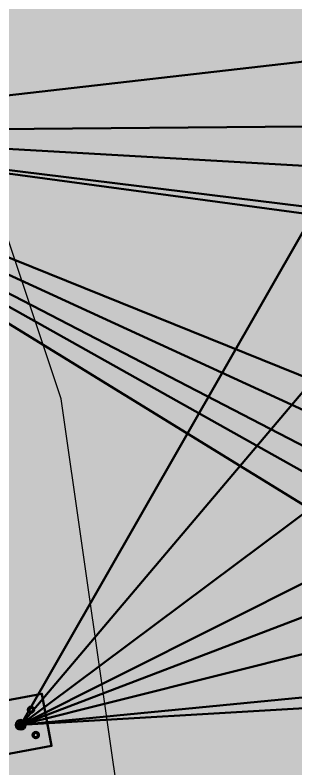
# Model space of a CAD drawing. Header units: millimetres. Extents: x 401 to 30661, y 2016 to 22119.
# Drawn here: x 11093 to 12151, y 10653 to 13498 of the extents above; entities that cross this region are included whole.
import ezdxf

# ---------------------------------------------------------------- set-up
doc = ezdxf.new("R2010")
doc.units = ezdxf.units.MM
doc.layers.add('3RD', color=140, linetype='Continuous', lineweight=25, true_color=0x7debff)
doc.layers.add('4TH DETAILS', color=125, linetype='Continuous', lineweight=15, true_color=0x39ffb0)
doc.layers.add('BACKGROUND', color=7, linetype='Continuous', true_color=0x000000)
for name, color, linetype, lineweight, true_color, transparency in [('GLOW-CYAN-2', 7, 'Continuous', 50, 0x7debff, 0.8), ('GLOW-EMERALD-2', 7, 'Continuous', 30, 0x39ffb0, 0.8), ('hatch', 253, 'Continuous', 9, 0x7debff, 0.55)]:
    doc.layers.add(name, color=color, linetype=linetype, lineweight=lineweight, true_color=true_color, transparency=transparency)

msp = doc.modelspace()

# ---------------------------------------------------------------- hatches: boundary and pattern name
at = {"layer": 'BACKGROUND'}
h = msp.add_hatch(color=256, dxfattribs=at)
h.dxf.hatch_style = 1
h.paths.add_polyline_path([(400.723, 2015.745), (30660.634, 2015.745), (30660.634, 22119.328), (400.723, 22119.328)])
at = {"layer": 'hatch'}
h = msp.add_hatch(color=256, dxfattribs=at)
h.dxf.hatch_style = 1
h.paths.add_polyline_path([(11117.208, 10829.253, 0.57596229), (11104.094, 10817.971, 1), (11123.753, 10821.645, 0.01461134), (11123.629, 10822.216), (11113.923, 10819.808)])
h.paths.add_polyline_path([(11118.871, 10828.499, 0.04574057), (11117.208, 10829.253), (11113.923, 10819.808)], flags=17)
h.paths.add_polyline_path([(11120.694, 10827.168, 0.05661523), (11118.871, 10828.499), (11113.923, 10819.808)], flags=17)
h.paths.add_polyline_path([(11121.881, 10825.864, 0.04415348), (11120.694, 10827.168), (11113.923, 10819.808)], flags=17)
h.paths.add_polyline_path([(11122.449, 10825.034, 0.02518048), (11121.881, 10825.864), (11113.923, 10819.808)], flags=17)
h.paths.add_polyline_path([(11123.012, 10823.978, 0.02992924), (11122.449, 10825.034), (11113.923, 10819.808)], flags=17)
h.paths.add_polyline_path([(11123.012, 10823.978), (11113.923, 10819.808), (11123.531, 10822.582, 0.03729705)], flags=17)

# ---------------------------------------------------------------- linework, layer by layer
at = {"layer": '3RD'}
for p, q in [((12521.083, 13362.383), (9892.182, 13059.16)), ((12180.747, 13076.902), (9892.182, 13059.16)), ((9892.182, 13059.16), (12180.747, 12748.661)), ((12749.16, 11297.514), (9892.182, 13059.16)), ((12806.375, 11717.895), (9892.182, 13059.16)), ((12239.551, 12925.609), (9892.182, 13059.16)), ((12817.208, 11415.444), (9892.182, 13059.16)), ((13008.025, 11798.137), (9892.182, 13059.16)), ((12182.08, 12775.213), (9892.182, 13059.16)), ((12744.217, 11577.443), (9892.182, 13059.16)), ((11113.923, 10819.808), (12185.854, 12694.44)), ((12694.776, 12688.05), (11113.923, 10819.808)), ((13436.19, 12557.189), (11113.923, 10819.808)), ((11113.923, 10819.808), (12753.172, 11643.869)), ((12791.812, 11461.178), (11113.923, 10819.808)), ((12744.249, 11228.169), (11113.923, 10819.808)), ((13053.901, 11007.226), (11113.923, 10819.808)), ((11113.923, 10819.808), (13095.181, 10935.727))]:
    msp.add_line(p, q, dxfattribs=at)
msp.add_lwpolyline([(10997.255, 10899.735), (11193.851, 10936.477), (11230.592, 10739.881), (11033.996, 10703.139)], close=True, dxfattribs=at)
for centre, radius in [((11152.819, 10876.583), 12), ((11152.819, 10876.583), 8), ((11113.923, 10819.808), 17.94), ((11113.923, 10819.808), 10), ((11170.699, 10780.913), 12), ((11170.699, 10780.913), 8)]:
    msp.add_circle(centre, radius, dxfattribs=at)
at = {"layer": '4TH DETAILS'}
msp.add_lwpolyline([(11899.126, 9198.254), (11505.202, 10380.028), (11266.748, 12049.203), (11028.295, 12764.564), (11028.295, 13479.925), (11505.202, 14910.647), (11713.058, 15014.575)], dxfattribs=at)
at = {"layer": 'GLOW-CYAN-2'}
for p, q in [((12521.083, 13362.383), (9892.182, 13059.16)), ((12180.747, 13076.902), (9892.182, 13059.16)), ((9892.182, 13059.16), (12180.747, 12748.661)), ((12749.16, 11297.514), (9892.182, 13059.16)), ((12806.375, 11717.895), (9892.182, 13059.16)), ((12239.551, 12925.609), (9892.182, 13059.16)), ((12817.208, 11415.444), (9892.182, 13059.16)), ((13008.025, 11798.137), (9892.182, 13059.16)), ((12182.08, 12775.213), (9892.182, 13059.16)), ((12744.217, 11577.443), (9892.182, 13059.16)), ((11113.923, 10819.808), (12185.854, 12694.44)), ((12694.776, 12688.05), (11113.923, 10819.808)), ((13436.19, 12557.189), (11113.923, 10819.808)), ((11113.923, 10819.808), (12753.172, 11643.869)), ((12791.812, 11461.178), (11113.923, 10819.808)), ((12744.249, 11228.169), (11113.923, 10819.808)), ((13053.901, 11007.226), (11113.923, 10819.808)), ((11113.923, 10819.808), (13095.181, 10935.727))]:
    msp.add_line(p, q, dxfattribs=at)
msp.add_lwpolyline([(10997.255, 10899.735), (11193.851, 10936.477), (11230.592, 10739.881), (11033.996, 10703.139)], close=True, dxfattribs=at)
for centre, radius in [((11152.819, 10876.583), 12), ((11152.819, 10876.583), 8), ((11113.923, 10819.808), 17.94), ((11113.923, 10819.808), 10), ((11170.699, 10780.913), 12), ((11170.699, 10780.913), 8)]:
    msp.add_circle(centre, radius, dxfattribs=at)
at = {"layer": 'GLOW-EMERALD-2'}
msp.add_lwpolyline([(11899.126, 9198.254), (11505.202, 10380.028), (11266.748, 12049.203), (11028.295, 12764.564), (11028.295, 13479.925), (11505.202, 14910.647), (11713.058, 15014.575)], dxfattribs=at)

doc.saveas('drawing.dxf')
